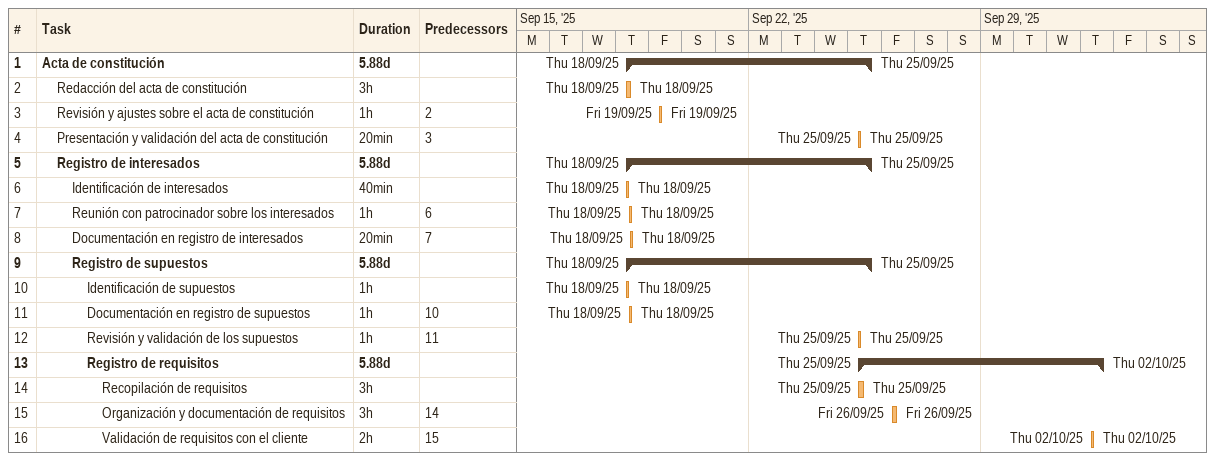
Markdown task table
| ID | Level | Task | Duration | Start | Finish | Predecessors |
|---|---|---|---|---|---|---|
| 1 | 1 | **Acta de constitución** | 5.88d | 2025-09-18 | 2025-09-25 |  |
| 2 | 2 | Redacción del acta de constitución | 3h | 2025-09-18 | 2025-09-18 |  |
| 3 | 2 | Revisión y ajustes sobre el acta de constitución | 1h | 2025-09-19 | 2025-09-19 | 2 |
| 4 | 2 | Presentación y validación del acta de constitución | 20min | 2025-09-25 | 2025-09-25 | 3 |
| 5 | 2 | **Registro de interesados** | 5.88d | 2025-09-18 | 2025-09-25 |  |
| 6 | 3 | Identificación de interesados | 40min | 2025-09-18 | 2025-09-18 |  |
| 7 | 3 | Reunión con patrocinador sobre los interesados | 1h | 2025-09-18 | 2025-09-18 | 6 |
| 8 | 3 | Documentación en registro de interesados | 20min | 2025-09-18 | 2025-09-18 | 7 |
| 9 | 3 | **Registro de supuestos** | 5.88d | 2025-09-18 | 2025-09-25 |  |
| 10 | 4 | Identificación de supuestos | 1h | 2025-09-18 | 2025-09-18 |  |
| 11 | 4 | Documentación en registro de supuestos | 1h | 2025-09-18 | 2025-09-18 | 10 |
| 12 | 4 | Revisión y validación de los supuestos | 1h | 2025-09-25 | 2025-09-25 | 11 |
| 13 | 4 | **Registro de requisitos** | 5.88d | 2025-09-25 | 2025-10-02 |  |
| 14 | 5 | Recopilación de requisitos | 3h | 2025-09-25 | 2025-09-25 |  |
| 15 | 5 | Organización y documentación de requisitos | 3h | 2025-09-26 | 2025-09-26 | 14 |
| 16 | 5 | Validación de requisitos con el cliente | 2h | 2025-10-02 | 2025-10-02 | 15 |
